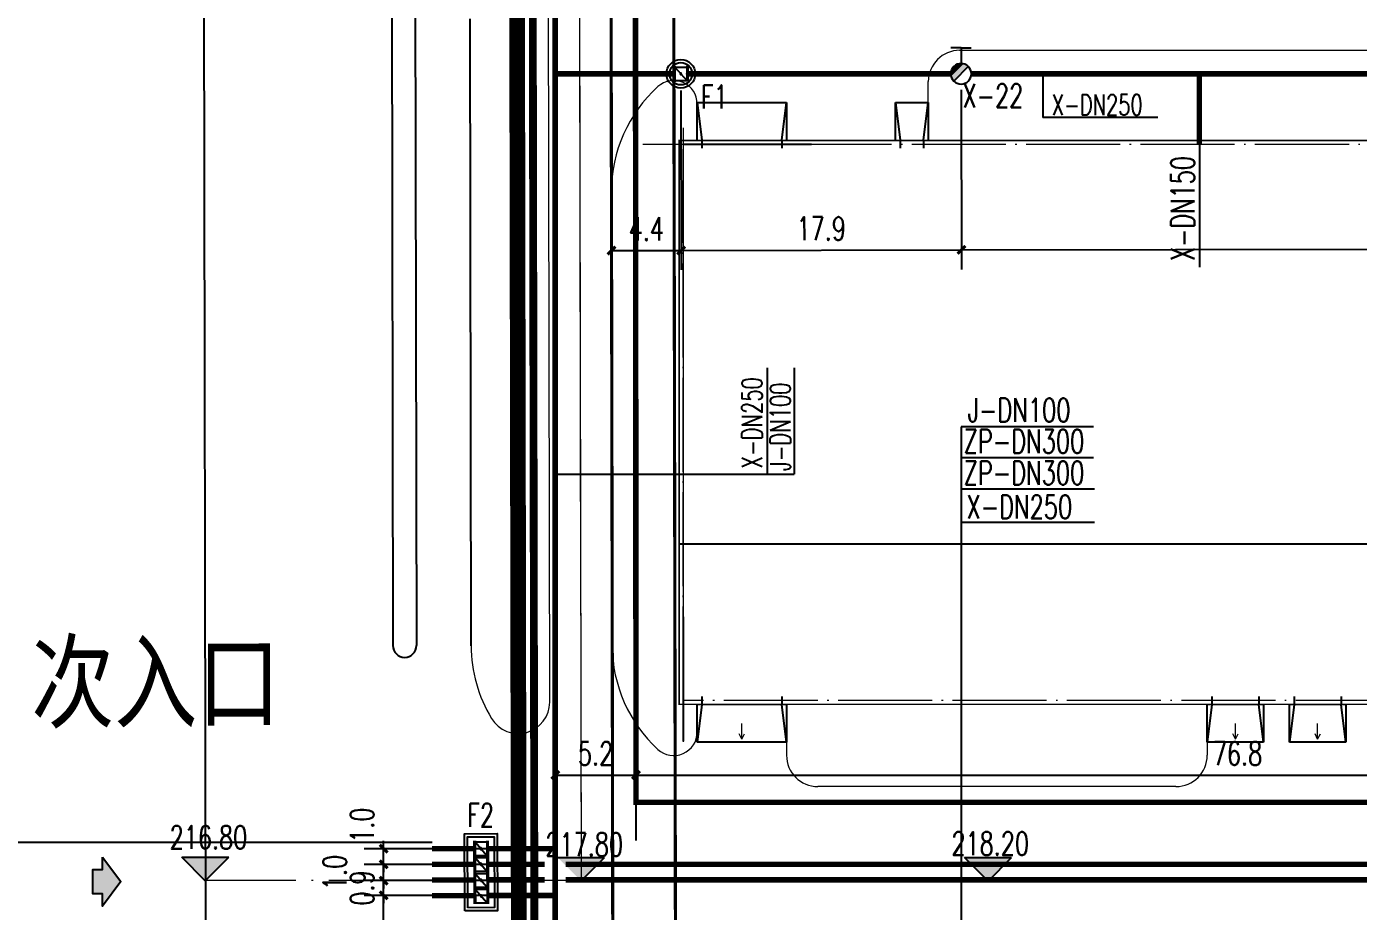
# Model space of a CAD drawing. Header units: metres. Extents: x 497246 to 997717, y 2998582 to 5998198.
# Drawn here: x 499198.1 to 499283.1, y 2999064.4 to 2999120.8 of the extents above; entities that cross this region are included whole.
import ezdxf
from ezdxf.enums import TextEntityAlignment as Align

# ---------------------------------------------------------------- set-up
doc = ezdxf.new("R2010")
doc.units = ezdxf.units.M
doc.header["$LTSCALE"] = 1000
for name, pattern in [('ACAD_ISO05W100', [34, 24, -3, 0.5, -3, 0.5, -3]), ('CENTER', [2, 1.25, -0.25, 0.25, -0.25]), ('DASH', [0.35, 0.25, -0.1]), ('DASHDOT', [1, 0.5, -0.25, 0, -0.25]), ('DASHED', [19.05, 12.7, -6.35]), ('DOTE', [2.42, 2, -0.2, 0.02, -0.2]), ('PHANTOM2', [31.75, 15.875, -3.175, 3.175, -3.175, 3.175, -3.175]), ('ZQWS-轴网线', [4448, 2540, -636, 636, -636])]:
    doc.linetypes.add(name, pattern=pattern)
doc.layers.get('0').update_dxf_attribs({"linetype": 'CONTINUOUS'})
doc.layers.get('Defpoints').update_dxf_attribs({"linetype": 'CONTINUOUS'})
for name, color, linetype in [('00侧分带', 3, 'CONTINUOUS'), ('DIM_ELEV', 3, 'CONTINUOUS'), ('DIM_雨水', 3, 'CONTINUOUS'), ('DOTE', 1, 'CENTER'), ('EQUIP_消火栓', 7, 'CONTINUOUS'), ('PIPE-喷淋', 6, 'CONTINUOUS'), ('PIPE-消防', 1, 'CONTINUOUS'), ('PIPE-给水', 3, 'CONTINUOUS'), ('PUB_TEXT', 7, 'CONTINUOUS'), ('RD-中线', 1, 'DASHDOT'), ('RD-侧石线', 5, 'CONTINUOUS'), ('RD-红线', 7, 'CONTINUOUS'), ('TWT_DIM', 3, 'CONTINUOUS'), ('VALVE_喷淋', 7, 'CONTINUOUS'), ('VALVE_消防', 40, 'CONTINUOUS'), ('VPIPE-消防', 1, 'CONTINUOUS'), ('名称', 3, 'CONTINUOUS'), ('围墙', 6, 'FENCELINE2'), ('图例层', 7, 'CONTINUOUS'), ('建筑', 7, 'CONTINUOUS'), ('建筑门坡散水', 9, 'CONTINUOUS'), ('用地边界', 7, 'CONTINUOUS'), ('红线', 1, 'PHANTOM2')]:
    doc.layers.add(name, color=color, linetype=linetype)
for name, color, linetype, lineweight in [('常规模型', 2, 'CONTINUOUS', 18), ('道路', 4, 'CONTINUOUS', 15), ('道路中线', 1, 'DOTE', 13)]:
    doc.layers.add(name, color=color, linetype=linetype, lineweight=lineweight)
doc.layers.add('建筑轴线', color=1, linetype='DOTE', lineweight=15, plot=False)
doc.styles.add('_TCH_DIM', font='SIMPLEX', dxfattribs={"bigfont": 'GBCBIG'})
doc.styles.add('_TCH_DIM_T3', font='SIMPLEX', dxfattribs={"width": 0.705882, "bigfont": 'GBCBIG'})
doc.styles.add('HZTXT', font='txt', dxfattribs={"width": 0.7, "bigfont": 'HZTXT'})
doc.styles.get("Standard").update_dxf_attribs({"font": 'rs.shx', "bigfont": 'hztxt.shx'})
doc.styles.add('TG_LINETYPE', font='SIMPLEX', dxfattribs={"width": 0.8, "height": 3, "bigfont": 'HZTXT'})
doc.styles.add('宋体', font='SimSun.ttf')
doc.linetypes.add('FENCELINE2', pattern='A,6.35,-2.54,[132,ltypeshp.shx,S=2.54,R=0,X=-2.54,Y=0],-2.54,25.4', length=36.83)
doc.linetypes.add('TG_J', pattern='A,2,-0.3,["J",TG_LINETYPE,S=0.1,R=0,X=-0.23,Y=-0.15],0', length=2.3)
doc.linetypes.add('TG_X', pattern='A,3,-0.3,["X",TG_LINETYPE,S=0.1,R=0,X=-0.23,Y=-0.15],0', length=3.3)
doc.linetypes.add('TG_ZP', pattern='A,3,-0.6,["ZP",TG_LINETYPE,S=0.1,R=0,X=-0.6,Y=-0.2],0', length=3.6)
doc.dimstyles.new('_TWT_ARCH&&1', dxfattribs={"dimtxt": 1.4875, "dimasz": 0.5, "dimexe": 1.25, "dimexo": 1.5, "dimgap": 0.63125, "dimtad": 1, "dimdec": 1, "dimzin": 0, "dimdsep": 46, "dimtxsty": '_TCH_DIM_T3', "dimblk": 'ARCHTICK', "dimcen": 0.09, "dimclrt": 7, "dimazin": 2, "dimtfac": 1, "dimtdec": 1, "dimtix": 1, "dimtmove": 2, "dimatfit": 3, "dimfxl": 1, "dimtolj": 1, "dimtzin": 0, "dimarcsym": 0})

# ---------------------------------------------------------------- blocks, each defined once
blk = doc.blocks.new('入门坡道 - 入门坡道-4732891-0_000平面图_118')
at = {"layer": '常规模型', "lineweight": 18}
for p, q in [((-1847, -2269), (-1847, 131)), ((-1847, 131), (-1547, 131)), ((-1547, 131), (-1847, -2269)), ((-1547, 131), (1453, 131)), ((1453, 131), (1753, 131)), ((1753, -2269), (1453, 131)), ((1753, 131), (1753, -2269)), ((1753, -2269), (-1847, -2269))]:
    blk.add_line(p, q, dxfattribs=at)
blk = doc.blocks.new('入门坡道 - 入门坡道 - 200-3_118')
at = {"layer": '常规模型'}
for q in [(-47, -1069), (-214, -1741), (127, -1728)]:
    blk.add_line((-47, -2069), q, dxfattribs=at)
blk.add_blockref('入门坡道 - 入门坡道-4732891-0_000平面图_118', (0, 0), dxfattribs=at)
blk = doc.blocks.new('入门坡道 - 入门坡道-4591076-0_000平面图_118')
at = {"layer": '常规模型', "lineweight": 18}
for p, q in [((-2897, -2269), (-2897, 131)), ((-2897, 131), (-2597, 131)), ((-2597, 131), (-2897, -2269)), ((-2597, 131), (2503, 131)), ((2503, 131), (2803, 131)), ((2803, -2269), (2503, 131)), ((2803, 131), (2803, -2269)), ((2803, -2269), (-2897, -2269))]:
    blk.add_line(p, q, dxfattribs=at)
blk = doc.blocks.new('入门坡道 - 入门坡道 - 200-1_118')
at = {"layer": '常规模型'}
for q in [(-47, -1069), (-214, -1741), (127, -1728)]:
    blk.add_line((-47, -2069), q, dxfattribs=at)
blk.add_blockref('入门坡道 - 入门坡道-4591076-0_000平面图_118', (0, 0), dxfattribs=at)
blk = doc.blocks.new('$VALVE$00000316')
for p, q in [((-125, 72), (125, -72)), ((-125, 72), (-125, -72)), ((-125, 72), (125, 72)), ((125, 72), (125, -72)), ((-125, -72), (125, -72))]:
    blk.add_line(p, q)
at = {"const_width": 21.1}
blk.add_lwpolyline([(-11, 0, 1), (11, 0, 1)], format="xyb", close=True, dxfattribs=at)
for p in [(-125, 0), (125, 0)]:
    blk.add_point(p)
at = {"color": 7, "flags": 9}
for tag in ['XSIZE', 'YSIZE']:
    blk.add_attdef(tag, (0, 0), '', height=0.5, dxfattribs=at)
blk = doc.blocks.new('_ArchTick')
at = {"color": 0, "linetype": 'ByBlock', "const_width": 0.4}
blk.add_lwpolyline([(-0.5, -0.5), (0.5, 0.5)], dxfattribs=at)
blk = doc.blocks.new('*D317')
at = {"layer": 'Defpoints', "color": 0, "transparency": 16777216}
for p in [(499313.792, 2999073.071), (499237.009, 2999067.39), (499313.792, 2999067.39)]:
    blk.add_point(p, dxfattribs=at)
at = {"layer": 'TWT_DIM', "color": 0, "lineweight": -2, "transparency": 16777216}
for p, q in [((499237.009, 2999068.89), (499237.009, 2999074.321)), ((499313.792, 2999068.89), (499313.792, 2999074.321)), ((499237.009, 2999073.071), (499313.792, 2999073.071))]:
    blk.add_line(p, q, dxfattribs=at)
at = {"layer": 'TWT_DIM', "color": 0, "lineweight": -2, "transparency": 16777216, "xscale": 0.5, "yscale": 0.5, "zscale": 0.5, "rotation": 180}
blk.add_blockref('_ArchTick', (499237.009, 2999073.071), dxfattribs=at)
at = {"layer": 'TWT_DIM', "color": 0, "lineweight": -2, "transparency": 16777216, "xscale": 0.5, "yscale": 0.5, "zscale": 0.5}
blk.add_blockref('_ArchTick', (499313.792, 2999073.071), dxfattribs=at)
at = {"layer": 'TWT_DIM', "color": 7, "transparency": 16777216, "insert": (499275.401, 2999074.446), "char_height": 1.4875, "attachment_point": 5, "style": '_TCH_DIM_T3'}
blk.add_mtext('\\A1;76.8', dxfattribs=at)
blk = doc.blocks.new('*D318')
at = {"layer": 'Defpoints', "color": 0, "transparency": 16777216}
for p in [(499237.009, 2999073.071), (499231.851, 2999067.39), (499237.009, 2999067.39)]:
    blk.add_point(p, dxfattribs=at)
at = {"layer": 'TWT_DIM', "color": 0, "lineweight": -2, "transparency": 16777216}
for p, q in [((499231.851, 2999068.89), (499231.851, 2999074.321)), ((499237.009, 2999068.89), (499237.009, 2999074.321)), ((499231.851, 2999073.071), (499237.009, 2999073.071))]:
    blk.add_line(p, q, dxfattribs=at)
at = {"layer": 'TWT_DIM', "color": 0, "lineweight": -2, "transparency": 16777216, "xscale": 0.5, "yscale": 0.5, "zscale": 0.5, "rotation": 180}
blk.add_blockref('_ArchTick', (499231.851, 2999073.071), dxfattribs=at)
at = {"layer": 'TWT_DIM', "color": 0, "lineweight": -2, "transparency": 16777216, "xscale": 0.5, "yscale": 0.5, "zscale": 0.5}
blk.add_blockref('_ArchTick', (499237.009, 2999073.071), dxfattribs=at)
at = {"layer": 'TWT_DIM', "color": 7, "transparency": 16777216, "insert": (499234.43, 2999074.446), "char_height": 1.4875, "attachment_point": 5, "style": '_TCH_DIM_T3'}
blk.add_mtext('\\A1;5.2', dxfattribs=at)
blk = doc.blocks.new('*D334')
at = {"layer": 'Defpoints', "color": 0, "transparency": 16777216}
for p in [(499220.901, 2999065.384), (499231.851, 2999065.384), (499231.851, 2999061.335)]:
    blk.add_point(p, dxfattribs=at)
at = {"layer": 'TWT_DIM', "color": 0, "lineweight": -2, "transparency": 16777216}
for p, q in [((499230.351, 2999065.384), (499219.651, 2999065.384)), ((499220.901, 2999061.335), (499220.901, 2999065.384)), ((499230.351, 2999061.335), (499219.651, 2999061.335))]:
    blk.add_line(p, q, dxfattribs=at)
at = {"layer": 'TWT_DIM', "color": 0, "lineweight": -2, "transparency": 16777216, "xscale": 0.5, "yscale": 0.5, "zscale": 0.5}
for p, rotation in [((499220.901, 2999065.384), 90), ((499220.901, 2999061.335), 270)]:
    blk.add_blockref('_ArchTick', p, dxfattribs=dict(at, rotation=rotation))
at = {"layer": 'TWT_DIM', "color": 7, "transparency": 16777216, "insert": (499219.526, 2999059.735), "char_height": 1.4875, "attachment_point": 5, "rotation": 90, "style": '_TCH_DIM_T3'}
blk.add_mtext('\\A1;4.0', dxfattribs=at)
blk = doc.blocks.new('*D335')
at = {"layer": 'Defpoints', "color": 0, "transparency": 16777216}
for p in [(499220.901, 2999066.333), (499231.851, 2999066.333), (499231.851, 2999065.384)]:
    blk.add_point(p, dxfattribs=at)
at = {"layer": 'TWT_DIM', "color": 0, "lineweight": -2, "transparency": 16777216}
for p, q in [((499230.351, 2999066.333), (499219.651, 2999066.333)), ((499220.901, 2999066.333), (499220.901, 2999066.833)), ((499220.901, 2999065.384), (499220.901, 2999066.333)), ((499230.351, 2999065.384), (499219.651, 2999065.384)), ((499220.901, 2999065.384), (499220.901, 2999064.884))]:
    blk.add_line(p, q, dxfattribs=at)
at = {"layer": 'TWT_DIM', "color": 0, "lineweight": -2, "transparency": 16777216, "xscale": 0.5, "yscale": 0.5, "zscale": 0.5}
for p, rotation in [((499220.901, 2999066.333), 270), ((499220.901, 2999065.384), 90)]:
    blk.add_blockref('_ArchTick', p, dxfattribs=dict(at, rotation=rotation))
at = {"layer": 'TWT_DIM', "color": 7, "transparency": 16777216, "insert": (499219.526, 2999065.858), "char_height": 1.4875, "attachment_point": 5, "rotation": 90, "style": '_TCH_DIM_T3'}
blk.add_mtext('\\A1;0.9', dxfattribs=at)
blk = doc.blocks.new('*D336')
at = {"layer": 'Defpoints', "color": 0, "transparency": 16777216}
for p in [(499220.901, 2999067.365), (499231.851, 2999067.365), (499231.851, 2999066.333)]:
    blk.add_point(p, dxfattribs=at)
at = {"layer": 'TWT_DIM', "color": 0, "lineweight": -2, "transparency": 16777216}
for p, q in [((499220.901, 2999067.365), (499220.901, 2999067.865)), ((499230.351, 2999067.365), (499219.651, 2999067.365)), ((499220.901, 2999066.333), (499220.901, 2999067.365)), ((499230.351, 2999066.333), (499219.651, 2999066.333)), ((499220.901, 2999066.333), (499220.901, 2999065.833))]:
    blk.add_line(p, q, dxfattribs=at)
at = {"layer": 'TWT_DIM', "color": 0, "lineweight": -2, "transparency": 16777216, "xscale": 0.5, "yscale": 0.5, "zscale": 0.5}
for p, rotation in [((499220.901, 2999067.365), 270), ((499220.901, 2999066.333), 90)]:
    blk.add_blockref('_ArchTick', p, dxfattribs=dict(at, rotation=rotation))
at = {"layer": 'TWT_DIM', "color": 7, "transparency": 16777216, "insert": (499217.776, 2999066.849), "char_height": 1.4875, "attachment_point": 5, "rotation": 90, "style": '_TCH_DIM_T3'}
blk.add_mtext('\\A1;1.0', dxfattribs=at)
blk = doc.blocks.new('*D337')
at = {"layer": 'Defpoints', "color": 0, "transparency": 16777216}
for p in [(499220.901, 2999068.365), (499231.851, 2999068.365), (499231.851, 2999067.365)]:
    blk.add_point(p, dxfattribs=at)
at = {"layer": 'TWT_DIM', "color": 0, "lineweight": -2, "transparency": 16777216}
for p, q in [((499220.901, 2999068.365), (499220.901, 2999068.865)), ((499230.351, 2999068.365), (499219.651, 2999068.365)), ((499220.901, 2999067.365), (499220.901, 2999068.365)), ((499230.351, 2999067.365), (499219.651, 2999067.365)), ((499220.901, 2999067.365), (499220.901, 2999066.865))]:
    blk.add_line(p, q, dxfattribs=at)
at = {"layer": 'TWT_DIM', "color": 0, "lineweight": -2, "transparency": 16777216, "xscale": 0.5, "yscale": 0.5, "zscale": 0.5}
for p, rotation in [((499220.901, 2999068.365), 270), ((499220.901, 2999067.365), 90)]:
    blk.add_blockref('_ArchTick', p, dxfattribs=dict(at, rotation=rotation))
at = {"layer": 'TWT_DIM', "color": 7, "transparency": 16777216, "insert": (499219.526, 2999069.865), "char_height": 1.4875, "attachment_point": 5, "rotation": 90, "style": '_TCH_DIM_T3'}
blk.add_mtext('\\A1;1.0', dxfattribs=at)
blk = doc.blocks.new('*D404')
at = {"layer": 'Defpoints', "color": 0, "transparency": 16777216}
for p in [(499257.756, 2999118.304), (499350.768, 2999118.47), (499350.789, 2999106.758)]:
    blk.add_point(p, dxfattribs=at)
at = {"layer": 'TWT_DIM', "color": 0, "lineweight": -2, "transparency": 16777216}
for p, q in [((499257.758, 2999116.804), (499257.779, 2999105.342)), ((499350.771, 2999116.97), (499350.791, 2999105.508)), ((499257.777, 2999106.592), (499350.789, 2999106.758))]:
    blk.add_line(p, q, dxfattribs=at)
at = {"layer": 'TWT_DIM', "color": 0, "lineweight": -2, "transparency": 16777216, "xscale": 0.5, "yscale": 0.5, "zscale": 0.5}
for p, rotation in [((499257.777, 2999106.592), 180.1021288851231), ((499350.789, 2999106.758), 0.102128885123151)]:
    blk.add_blockref('_ArchTick', p, dxfattribs=dict(at, rotation=rotation))
at = {"layer": 'TWT_DIM', "color": 7, "transparency": 16777216, "insert": (499304.28, 2999108.05), "char_height": 1.4875, "attachment_point": 5, "rotation": 0.10213, "style": '_TCH_DIM_T3'}
blk.add_mtext('\\A1;93.0', dxfattribs=at)
blk = doc.blocks.new('*D405')
at = {"layer": 'Defpoints', "color": 0, "transparency": 16777216}
for p in [(499239.869, 2999118.273), (499257.756, 2999118.304), (499257.777, 2999106.592)]:
    blk.add_point(p, dxfattribs=at)
at = {"layer": 'TWT_DIM', "color": 0, "lineweight": -2, "transparency": 16777216}
for p, q in [((499239.872, 2999116.773), (499239.893, 2999105.31)), ((499257.758, 2999116.804), (499257.779, 2999105.342)), ((499239.89, 2999106.56), (499257.777, 2999106.592))]:
    blk.add_line(p, q, dxfattribs=at)
at = {"layer": 'TWT_DIM', "color": 0, "lineweight": -2, "transparency": 16777216, "xscale": 0.5, "yscale": 0.5, "zscale": 0.5}
for p, rotation in [((499239.89, 2999106.56), 180.102128885314), ((499257.777, 2999106.592), 0.1021288853139588)]:
    blk.add_blockref('_ArchTick', p, dxfattribs=dict(at, rotation=rotation))
at = {"layer": 'TWT_DIM', "color": 7, "transparency": 16777216, "insert": (499248.831, 2999107.951), "char_height": 1.4875, "attachment_point": 5, "rotation": 0.10213, "style": '_TCH_DIM_T3'}
blk.add_mtext('\\A1;17.9', dxfattribs=at)
blk = doc.blocks.new('*D406')
at = {"layer": 'Defpoints', "color": 0, "transparency": 16777216}
for p in [(499235.427, 2999118.265), (499239.869, 2999118.273), (499239.89, 2999106.56)]:
    blk.add_point(p, dxfattribs=at)
at = {"layer": 'TWT_DIM', "color": 0, "lineweight": -2, "transparency": 16777216}
for p, q in [((499235.43, 2999116.765), (499235.45, 2999105.302)), ((499239.872, 2999116.773), (499239.893, 2999105.31)), ((499235.448, 2999106.552), (499239.89, 2999106.56))]:
    blk.add_line(p, q, dxfattribs=at)
at = {"layer": 'TWT_DIM', "color": 0, "lineweight": -2, "transparency": 16777216, "xscale": 0.5, "yscale": 0.5, "zscale": 0.5}
for p, rotation in [((499235.448, 2999106.552), 180.1021288847345), ((499239.89, 2999106.56), 0.1021288847344999)]:
    blk.add_blockref('_ArchTick', p, dxfattribs=dict(at, rotation=rotation))
at = {"layer": 'TWT_DIM', "color": 7, "transparency": 16777216, "insert": (499237.667, 2999107.931), "char_height": 1.4875, "attachment_point": 5, "rotation": 0.10213, "style": '_TCH_DIM_T3'}
blk.add_mtext('\\A1;4.4', dxfattribs=at)
blk = doc.blocks.new('$TwtSys$00000385')
for p, q in [((0, 331), (-130, 331)), ((0, 331), (0, 131)), ((0, 331), (130, 331)), ((92, 92), (-92, -92))]:
    blk.add_line(p, q)
for start, end in [(135, 315), (315, 135)]:
    blk.add_arc((0, 0), 131, start, end)
at = {"color": 0}
for points in [[(-34, 127), (-127, 34), (34, 127), (-127, -34)], [(-93, 93), (-93, 93), (-34, 127), (-127, 34)], [(34, 127), (-127, -34), (93, 93), (-93, -93)]]:
    blk.add_solid(points, dxfattribs=at)

msp = doc.modelspace()

# ---------------------------------------------------------------- hatches: boundary and pattern name
at = {"layer": 'DIM_ELEV'}
for points in [[(499209.519, 2999066.324), (499208.019, 2999067.824), (499211.019, 2999067.824)], [(499233.504, 2999066.312), (499232.004, 2999067.812), (499235.004, 2999067.812)], [(499259.484, 2999066.3), (499257.984, 2999067.8), (499260.984, 2999067.8)]]:
    msp.add_hatch(color=0, dxfattribs=at).paths.add_polyline_path(points)
at = {"layer": 'PIPE-给水', "linetype": 'TG_J'}
for points in [[(499237.009, 2999071.333), (499236.834, 2999071.333), (499236.834, 2999071.158)], [(499237.009, 2999071.333), (499237.009, 2999071.158), (499236.834, 2999071.158)]]:
    msp.add_hatch(color=80, dxfattribs=at).paths.add_polyline_path(points)
at = {"layer": '名称', "linetype": 'ByBlock', "ltscale": 10}
h = msp.add_hatch(dxfattribs=at)
h.set_pattern_fill('TRIDOTS', color=6, scale=0.025, angle=-196.48158, style=0)
h.set_pattern_definition([(48.33808945, (511210.893723, 2997658.697828), (0.024483935115, -0.00505340692), [0, -0.025])])
h.paths.add_polyline_path([(499202.328, 2999065.484), (499202.95, 2999065.484), (499202.95, 2999064.701), (499204.131, 2999066.267), (499202.95, 2999067.832), (499202.95, 2999067.049), (499202.328, 2999067.049)])

# ---------------------------------------------------------------- linework, layer by layer
at = {"color": 0}
msp.add_line((499240.015, 2999083.16), (499240.015, 2999075.226), dxfattribs=at)
at = {"layer": '00侧分带', "ltscale": 100}
for p, q in [((499221.346, 2999162.654), (499221.491, 2999081.333)), ((499222.846, 2999162.657), (499222.991, 2999081.333))]:
    msp.add_line(p, q, dxfattribs=at)
msp.add_arc((499222.241, 2999081.333), 0.75, 180, 360, dxfattribs=at)
at = {"layer": 'DIM_ELEV', "color": 0}
for p, q in [((499209.519, 2999066.324), (499208.019, 2999067.824)), ((499208.019, 2999067.824), (499211.019, 2999067.824)), ((499209.519, 2999066.324), (499211.019, 2999067.824)), ((499232.004, 2999067.812), (499235.004, 2999067.812)), ((499233.504, 2999066.312), (499235.004, 2999067.812)), ((499259.484, 2999066.3), (499257.984, 2999067.8)), ((499257.984, 2999067.8), (499260.984, 2999067.8)), ((499259.484, 2999066.3), (499260.984, 2999067.8))]:
    msp.add_line(p, q, dxfattribs=at)
at = {"layer": 'DIM_雨水', "color": 4, "linetype": 'ZQWS-轴网线', "lineweight": 5}
msp.add_line((499237.446, 2999113.333), (499240.015, 2999113.333), dxfattribs=at)
at = {"layer": 'DOTE', "linetype": 'ZQWS-轴网线', "lineweight": 5}
msp.add_line((499240.015, 2999114.392), (499240.015, 2999075.192), dxfattribs=at)
at = {"layer": 'PIPE-喷淋', "color": 0, "linetype": 'TG_ZP', "ltscale": 0.003, "const_width": 0.35}
for points in [[(499223.986, 2999067.367), (499226.666, 2999067.366)], [(499227.566, 2999067.365), (499231.176, 2999067.365)], [(499232.526, 2999067.365), (499313.311, 2999067.365)], [(499223.985, 2999066.367), (499226.672, 2999066.366)], [(499227.572, 2999066.384), (499231.176, 2999066.384)], [(499232.526, 2999066.384), (499313.316, 2999066.384)]]:
    msp.add_lwpolyline(points, dxfattribs=at)
at = {"layer": 'PIPE-消防', "color": 70, "linetype": 'ByBlock'}
for p, q in [((499262.973, 2999117.755), (499262.973, 2999115.046)), ((499257.759, 2999095.3), (499257.759, 2999061.312)), ((499266.217, 2999095.3), (499257.759, 2999095.3)), ((499266.217, 2999093.314), (499257.759, 2999093.314)), ((499231.851, 2999092.285), (499247.095, 2999092.285)), ((499223.991, 2999068.763), (499178.922, 2999068.763))]:
    msp.add_line(p, q, dxfattribs=at)
at = {"layer": 'PIPE-消防', "color": 70, "linetype": 'TG_X', "ltscale": 700}
msp.add_line((499272.965, 2999113.333), (499272.965, 2999105.482), dxfattribs=at)
at = {"layer": 'PIPE-消防', "linetype": 'TG_X', "ltscale": 0.005, "const_width": 0.35}
for points in [[(499231.851, 2999117.833), (499231.851, 2999169.833)], [(499231.851, 2999117.833), (499239.418, 2999117.833)], [(499231.851, 2999068.365), (499231.851, 2999117.833)], [(499240.319, 2999117.833), (499257.101, 2999117.833)], [(499258.409, 2999117.833), (499272.965, 2999117.833)], [(499272.965, 2999117.833), (499310.741, 2999117.833)], [(499223.98, 2999068.367), (499226.66, 2999068.366)], [(499227.56, 2999068.365), (499231.851, 2999068.365)], [(499231.851, 2999065.384), (499231.851, 2999068.365)], [(499223.991, 2999065.367), (499226.677, 2999065.366)], [(499227.578, 2999065.384), (499231.851, 2999065.384)], [(499231.851, 2999061.335), (499231.851, 2999065.384)]]:
    msp.add_lwpolyline(points, dxfattribs=at)
at = {"layer": 'PIPE-消防', "linetype": 'TG_X', "ltscale": 0.0025, "const_width": 0.35}
msp.add_lwpolyline([(499272.965, 2999113.333), (499272.965, 2999117.833)], dxfattribs=at)
at = {"layer": 'PIPE-给水', "color": 70, "linetype": 'ByBlock'}
for p, q in [((499270.313, 2999115.046), (499262.973, 2999115.046)), ((499245.383, 2999099.054), (499245.383, 2999092.285)), ((499247.095, 2999099.054), (499247.095, 2999092.285)), ((499266.273, 2999091.329), (499257.759, 2999091.329)), ((499266.273, 2999089.182), (499257.759, 2999089.182))]:
    msp.add_line(p, q, dxfattribs=at)
at = {"layer": 'PIPE-给水', "color": 80, "linetype": 'TG_J', "ltscale": 0.004, "const_width": 0.35}
for points in [[(499237.009, 2999071.333), (499236.941, 2999170.833)], [(499237.009, 2999071.333), (499293.665, 2999071.333)]]:
    msp.add_lwpolyline(points, dxfattribs=at)
at = {"layer": 'RD-中线', "color": 6, "linetype": 'DASHDOT', "ltscale": 80}
msp.add_line((499209.346, 2999162.633), (499209.863, 2998872.692), dxfattribs=at)
msp.add_line((499209.346, 2999162.633), (499209.863, 2998872.692), dxfattribs=at)
at = {"layer": 'RD-侧石线', "color": 5, "ltscale": 0.1}
msp.add_line((499226.491, 2999081.317), (499226.42, 2999121.333), dxfattribs=at)
at = {"layer": 'RD-红线', "ltscale": 0.1}
for points in [[(499226.799, 2999232.918, -0.017235), (499229.346, 2999162.668), (499229.505, 2999073.92)], [(499226.799, 2999232.918, -0.017235), (499229.346, 2999162.668), (499229.645, 2998995.296), (499233.189, 2998970.302), (499233.27, 2998924.833, 0.37059), (499250.258, 2998905.061)], [(499229.515, 2999067.92), (499229.645, 2998995.296), (499233.189, 2998970.302), (499233.27, 2998924.833, 0.37059), (499250.258, 2998905.061)]]:
    msp.add_lwpolyline(points, format="xyb", dxfattribs=at)
at = {"layer": 'VALVE_喷淋', "linetype": 'Continuous'}
for p, q in [((499239.417, 2999118.331), (499239.42, 2999117.331)), ((499239.492, 2999118.331), (499239.495, 2999117.331)), ((499240.242, 2999118.334), (499240.245, 2999117.334)), ((499240.317, 2999118.334), (499240.32, 2999117.334)), ((499226.658, 2999068.869), (499226.662, 2999067.869)), ((499226.733, 2999068.869), (499226.737, 2999067.869)), ((499227.483, 2999068.872), (499227.487, 2999067.872)), ((499227.559, 2999068.872), (499227.562, 2999067.872)), ((499226.664, 2999067.869), (499226.667, 2999066.869)), ((499226.739, 2999067.869), (499226.743, 2999066.869)), ((499227.489, 2999067.872), (499227.493, 2999066.872)), ((499227.564, 2999067.872), (499227.568, 2999066.872)), ((499226.67, 2999066.85), (499226.673, 2999065.85)), ((499226.745, 2999066.851), (499226.748, 2999065.851)), ((499227.495, 2999066.853), (499227.498, 2999065.853)), ((499227.57, 2999066.853), (499227.574, 2999065.853)), ((499226.676, 2999065.85), (499226.679, 2999064.85)), ((499226.751, 2999065.851), (499226.754, 2999064.851)), ((499227.501, 2999065.853), (499227.504, 2999064.853)), ((499227.576, 2999065.853), (499227.579, 2999064.853))]:
    msp.add_line(p, q, dxfattribs=at)
for radius in [0.913, 0.913, 0.713, 0.713]:
    msp.add_circle((499239.868, 2999117.833), radius, dxfattribs=at)
at = {"layer": 'VALVE_消防', "linetype": 'Continuous'}
for points in [[(499226.075, 2999064.401), (499226.055, 2999069.32), (499228.153, 2999069.329), (499228.173, 2999064.41)], [(499226.274, 2999064.602), (499226.256, 2999069.121), (499227.954, 2999069.128), (499227.972, 2999064.609)]]:
    msp.add_lwpolyline(points, close=True, dxfattribs=at)
at = {"layer": 'VPIPE-消防', "ltscale": 2}
msp.add_line((499240.015, 2999113.333), (499248.216, 2999113.333), dxfattribs=at)
at = {"layer": '名称', "color": 6, "linetype": 'ByBlock', "ltscale": 10}
msp.add_lwpolyline([(499202.95, 2999067.832), (499204.131, 2999066.267), (499202.95, 2999064.701), (499202.95, 2999065.484), (499202.328, 2999065.484), (499202.328, 2999067.049), (499202.95, 2999067.049)], close=True, dxfattribs=at)
at = {"layer": '围墙', "ltscale": 0.3, "const_width": 0.5, "flags": 128}
msp.add_lwpolyline([(499230.534, 2999057.41), (499230.346, 2999162.67)], dxfattribs=at)
at = {"layer": '图例层', "color": 1, "linetype": 'DASHED', "ltscale": 0.5, "const_width": 0.2}
msp.add_lwpolyline([(499233.058, 2999229.367, -0.016263), (499235.346, 2999162.679), (499235.644, 2998995.725), (499239.189, 2998970.731), (499239.261, 2998930.136)], format="xyb", dxfattribs=at)
at = {"layer": '图例层', "color": 11, "linetype": 'DASH', "ltscale": 20, "const_width": 0.2, "flags": 128}
msp.add_lwpolyline([(499237.073, 2999229.276, -0.016176), (499239.346, 2999162.686), (499239.644, 2998996.01), (499243.188, 2998971.017), (499243.261, 2998930.084)], format="xyb", dxfattribs=at)
at = {"layer": '建筑'}
msp.add_line((499239.765, 2999087.833), (499453.265, 2999087.833), dxfattribs=at)
at = {"layer": '建筑', "linetype": 'Continuous', "const_width": 0.1}
msp.add_lwpolyline([(499453.265, 2999077.583), (499239.765, 2999077.583), (499239.765, 2999113.583), (499453.265, 2999113.583)], close=True, dxfattribs=at)
at = {"layer": '建筑轴线', "ltscale": 0.003}
msp.add_lwpolyline([(499240.015, 2999113.333), (499453.015, 2999113.333), (499453.015, 2999077.833), (499240.015, 2999077.833)], close=True, dxfattribs=at)
at = {"layer": '建筑门坡散水', "linetype": 'Continuous'}
for p, q in [((499240.915, 2999116.003), (499246.615, 2999116.003)), ((499240.915, 2999113.603), (499240.915, 2999116.003)), ((499240.915, 2999116.003), (499241.215, 2999113.603)), ((499246.315, 2999113.603), (499246.615, 2999116.003)), ((499246.615, 2999116.003), (499246.615, 2999113.603)), ((499253.565, 2999116.003), (499255.665, 2999116.003)), ((499253.565, 2999113.603), (499253.565, 2999116.003)), ((499253.565, 2999116.003), (499253.865, 2999113.603)), ((499255.365, 2999113.603), (499255.665, 2999116.003)), ((499255.665, 2999116.003), (499255.665, 2999113.603)), ((499241.215, 2999113.583), (499241.215, 2999113.083)), ((499246.315, 2999113.583), (499246.315, 2999113.083)), ((499253.865, 2999113.583), (499253.865, 2999113.083)), ((499255.365, 2999113.583), (499255.365, 2999113.083)), ((499241.215, 2999078.083), (499241.215, 2999077.583)), ((499246.315, 2999078.083), (499246.315, 2999077.583)), ((499273.765, 2999078.083), (499273.765, 2999077.583)), ((499276.765, 2999078.083), (499276.765, 2999077.583)), ((499279.015, 2999078.083), (499279.015, 2999077.583)), ((499282.015, 2999078.083), (499282.015, 2999077.583)), ((499240.915, 2999075.163), (499240.915, 2999077.563)), ((499241.215, 2999077.563), (499240.915, 2999075.163)), ((499246.615, 2999075.163), (499246.315, 2999077.563)), ((499246.615, 2999077.563), (499246.615, 2999075.163)), ((499273.465, 2999075.163), (499273.465, 2999077.563)), ((499273.765, 2999077.563), (499273.465, 2999075.163)), ((499277.065, 2999075.163), (499276.765, 2999077.563)), ((499277.065, 2999077.563), (499277.065, 2999075.163)), ((499278.715, 2999075.163), (499278.715, 2999077.563)), ((499279.015, 2999077.563), (499278.715, 2999075.163)), ((499282.315, 2999075.163), (499282.015, 2999077.563)), ((499282.315, 2999077.563), (499282.315, 2999075.163)), ((499246.615, 2999075.163), (499240.915, 2999075.163)), ((499277.065, 2999075.163), (499273.465, 2999075.163)), ((499282.315, 2999075.163), (499278.715, 2999075.163))]:
    msp.add_line(p, q, dxfattribs=at)
at = {"layer": '用地边界', "color": 0}
msp.add_lwpolyline([(499742.164, 2999254.333), (499246.749, 2999254.333, 0.414214), (499226.749, 2999234.333), (499226.799, 2999232.918, -0.017235), (499229.346, 2999162.668), (499229.645, 2998995.296), (499233.189, 2998970.302), (499233.27, 2998924.833, 0.37059), (499250.258, 2998905.061), (499251.445, 2998904.916), (499253.27, 2998904.833), (499320.278, 2998904.833), (499345.278, 2998901.333), (499702.383, 2998901.333)], format="xyb", dxfattribs=at)
at = {"layer": '红线', "color": 1, "linetype": 'ACAD_ISO05W100', "flags": 128}
for const_width in [1, 1, 1, 1, 0.7, 0.7, 0.7, 0.7]:
    msp.add_lwpolyline([(499639.309, 2999254.333), (499646.012, 2999158.941), (499651.606, 2999129.26), (499659.023, 2999023.723), (499657.634, 2998993.552), (499664.114, 2998901.333), (499345.278, 2998901.333), (499320.278, 2998904.833), (499253.27, 2998904.833), (499251.445, 2998904.916), (499250.258, 2998905.061, -0.37059), (499233.27, 2998924.833), (499233.189, 2998970.302), (499229.645, 2998995.296), (499229.346, 2999162.668, 0.017235), (499226.799, 2999232.918), (499226.749, 2999234.333, -0.414214), (499246.749, 2999254.333), (499639.309, 2999254.333)], format="xyb", close=True, dxfattribs=dict(at, const_width=const_width))
at = {"layer": '道路', "linetype": 'ByBlock', "lineweight": 0, "ltscale": 0.2}
for p, q in [((499231.498, 2999077.72), (499231.341, 2999165.897)), ((499231.498, 2999077.72), (499231.341, 2999165.897)), ((499229.349, 2999161.398), (499229.515, 2999067.92)), ((499229.349, 2999161.398), (499229.515, 2999067.92)), ((499257.665, 2999119.333), (499330.715, 2999119.333)), ((499255.665, 2999113.583), (499255.665, 2999117.333)), ((499240.915, 2999113.583), (499240.915, 2999115.901)), ((499235.491, 2999081.317), (499235.44, 2999110.317)), ((499235.491, 2999081.317), (499235.44, 2999110.317)), ((499236.991, 2999081.319), (499236.94, 2999110.319)), ((499240.915, 2999077.583), (499240.915, 2999075.812)), ((499246.615, 2999077.583), (499246.615, 2999074.333)), ((499273.465, 2999077.583), (499273.465, 2999074.333)), ((499271.465, 2999072.333), (499248.615, 2999072.333))]:
    msp.add_line(p, q, dxfattribs=at)
for centre, radius, start, end in [((499257.665, 2999117.333), 2, 90, 180), ((499244.44, 2999110.333), 9, 132.06114, 180.10213), ((499239.415, 2999115.901), 1.5, 0, 132.06114), ((499235.491, 2999081.333), 9, 180.10213, 211.10485), ((499235.491, 2999081.333), 9, 180.10213, 211.10485), ((499244.491, 2999081.333), 9, 180.10213, 227.40471), ((499229.498, 2999077.716), 2, 211.10485, 0.10213), ((499229.498, 2999077.716), 2, 211.10485, 0.10213), ((499239.415, 2999075.812), 1.5, 227.40471, 0), ((499248.615, 2999074.333), 2, 180, 270), ((499271.465, 2999074.333), 2, 270, 0)]:
    msp.add_arc(centre, radius, start, end, dxfattribs=at)
at = {"layer": '道路中线', "ltscale": 5}
msp.add_line((499233.518, 2999066.333), (499233.34, 2999166.333), dxfattribs=at)
at = {"layer": '道路中线', "ltscale": 0.005}
for p, q in [((499233.518, 2999066.333), (499233.34, 2999166.333)), ((499481.496, 2999066.333), (499209.518, 2999066.333))]:
    msp.add_line(p, q, dxfattribs=at)

# ---------------------------------------------------------------- block references
at = {"layer": 'EQUIP_消火栓', "xscale": 0.005, "yscale": 0.005, "zscale": 0.005}
msp.add_blockref('$TwtSys$00000385', (499257.755, 2999117.833), dxfattribs=at)
at = {"layer": 'VALVE_喷淋', "linetype": 'Continuous', "yscale": 0.006}
for p, xscale, zscale, rotation in [((499239.868, 2999117.833), 0.00300418119039787, 0.00300418119039787, 0.1921711441115849), ((499227.11, 2999068.37), 0.00300418119039787, 0.00300418119039787, 0.1921711441115849), ((499227.116, 2999067.37), 0.00300418119039787, 0.00300418119039787, 0.1921711441115849), ((499227.122, 2999066.352), 0.003004181190397867, 0.003004181190397867, 0.1921711401537556), ((499227.128, 2999065.352), 0.003004181190397867, 0.003004181190397867, 0.1921711401537556)]:
    msp.add_blockref('$VALVE$00000316', p, dxfattribs=dict(at, xscale=xscale, zscale=zscale, rotation=rotation))
at = {"layer": '常规模型', "xscale": 0.001, "yscale": 0.001, "zscale": 0.001}
for name, p in [('入门坡道 - 入门坡道 - 200-1_118', (499243.812, 2999077.432)), ('入门坡道 - 入门坡道 - 200-3_118', (499275.312, 2999077.432)), ('入门坡道 - 入门坡道 - 200-3_118', (499280.562, 2999077.432))]:
    msp.add_blockref(name, p, dxfattribs=at)

# ---------------------------------------------------------------- texts
at = {"layer": 'PIPE-喷淋', "linetype": 'TG_ZP', "ltscale": 800, "style": 'HZTXT', "width": 0.7}
for p in [(499261.772, 2999094.371, 10.496), (499261.772, 2999092.356, 10.496)]:
    msp.add_text('ZP-DN300', height=1.508, dxfattribs=at).set_placement(p, align=Align.MIDDLE)
at = {"layer": 'PIPE-消防', "color": 140, "linetype": 'TG_X', "ltscale": 700, "style": 'HZTXT', "width": 0.7}
for s, p in [('F1', (499241.153, 2999115.608)), ('F2', (499226.233, 2999069.763))]:
    msp.add_text(s, height=1.5, dxfattribs=at).set_placement(p)
msp.add_text('X-22', height=1.5, dxfattribs=at).set_placement((499259.789, 2999116.438), align=Align.MIDDLE)
at = {"layer": 'PIPE-消防', "linetype": 'TG_X', "ltscale": 700, "style": 'HZTXT', "width": 0.7}
for height, p in [(1.3, (499266.443, 2999115.853)), (1.508, (499261.476, 2999090.192))]:
    msp.add_text('X-DN250', height=height, dxfattribs=at).set_placement(p, align=Align.MIDDLE)
for s, height, p in [('X-DN150', 1.5, (499271.903, 2999109.229)), ('X-DN250', 1.3, (499244.409, 2999095.558))]:
    msp.add_text(s, height=height, rotation=90, dxfattribs=at).set_placement(p, align=Align.MIDDLE)
at = {"layer": 'PIPE-给水', "color": 3, "linetype": 'TG_J', "ltscale": 800, "style": 'HZTXT', "width": 0.7}
msp.add_text('J-DN100', height=1.3, rotation=90, dxfattribs=at).set_placement((499246.212, 2999095.296), align=Align.MIDDLE)
msp.add_text('J-DN100', height=1.508, dxfattribs=at).set_placement((499261.459, 2999096.369), align=Align.MIDDLE)
at = {"layer": 'PUB_TEXT', "color": 0, "style": '_TCH_DIM', "width": 0.705882}
for s, p in [('216.80', (499207.244, 2999068.349)), ('218.20', (499257.141, 2999067.953)), ('217.80', (499231.229, 2999067.893))]:
    msp.add_text(s, height=1.4875, dxfattribs=at).set_placement(p)
at = {"layer": '名称', "color": 3, "style": '宋体', "width": 0.8}
msp.add_text('次入口', height=4.86, rotation=0.02143, dxfattribs=at).set_placement((499198.404, 2999076.589))

# ---------------------------------------------------------------- dimensions: what is measured, and where the dimension line sits
at = {"layer": 'TWT_DIM', "color": 3}
for p1, p2, distance, picture, middle in [((499235.427, 2999118.265), (499239.869, 2999118.273), -11.712, '*D406', (499237.667, 2999107.931)), ((499239.869, 2999118.273), (499257.756, 2999118.304), -11.712, '*D405', (499248.831, 2999107.951)), ((499257.756, 2999118.304), (499350.768, 2999118.47), -11.712, '*D404', (499304.28, 2999108.05)), ((499231.851, 2999067.39), (499237.009, 2999067.39), 5.681, '*D318', (499234.43, 2999074.446)), ((499237.009, 2999067.39), (499313.792, 2999067.39), 5.681, '*D317', (499275.401, 2999074.446)), ((499231.851, 2999065.384), (499231.851, 2999066.333), 10.951, '*D335', (499219.526, 2999065.858))]:
    dim = msp.add_aligned_dim(p1=p1, p2=p2, distance=distance, dimstyle='_TWT_ARCH&&1', dxfattribs=at)
    dim.commit()
    dim.dimension.update_dxf_attribs({"geometry": picture, "text_midpoint": middle})
for base, p1, p2, picture, middle in [((499220.901, 2999068.365), (499231.851, 2999067.365), (499231.851, 2999068.365), '*D337', (499219.526, 2999069.865)), ((499220.901, 2999067.365), (499231.851, 2999066.333), (499231.851, 2999067.365), '*D336', (499217.776, 2999066.849)), ((499220.901, 2999065.384), (499231.851, 2999061.335), (499231.851, 2999065.384), '*D334', (499219.526, 2999059.735))]:
    dim = msp.add_linear_dim(base=base, p1=p1, p2=p2, angle=90, dimstyle='_TWT_ARCH&&1', dxfattribs=at)
    dim.commit()
    dim.dimension.update_dxf_attribs({"geometry": picture, "text_midpoint": middle, "dimtype": 129})

doc.saveas('drawing.dxf')
